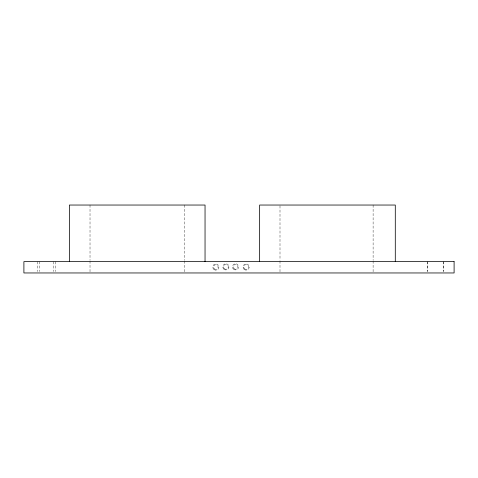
<?xml version="1.0" encoding="UTF-8"?>
<svg xmlns="http://www.w3.org/2000/svg" width="478" height="478" viewBox="0 0 478 478"><rect width="100%" height="100%" fill="white"/><g stroke="black" fill="none" stroke-linecap="round" stroke-linejoin="round"><path stroke-width="0.36" stroke-dasharray="2.39 1.79" d="M443.554 261.639L443.554 271.546M443.351 261.639L443.351 271.546M427.768 261.639L427.768 271.546M427.559 261.639L427.559 271.546M373.109 205.038L373.109 260.271M373.109 261.018L373.109 272.215M280 205.785L280 260.271M280 261.018L280 272.215M184.418 205.038L184.418 260.271M184.418 261.018L184.418 272.215M90.019 205.038L90.019 260.271M90.019 261.018L90.019 272.215M55.597 261.639L55.597 271.546M53.255 261.639L53.255 271.546M39.805 261.639L39.805 271.546M37.463 261.639L37.463 271.546M214.072 269.616A3.095 3.095 0 0 0 218.906 267.298A3.095 3.095 0 0 0 214.479 264.274A3.095 3.095 0 0 0 214.072 269.616M244.383 269.568A3.095 3.095 0 0 0 249.217 267.25A3.095 3.095 0 0 0 244.796 264.226A3.095 3.095 0 0 0 244.383 269.568M233.784 269.401A3.095 3.095 0 0 0 238.618 267.083A3.095 3.095 0 0 0 234.19 264.059A3.095 3.095 0 0 0 233.784 269.401M224.116 269.419A3.095 3.095 0 0 0 228.944 267.1A3.095 3.095 0 0 0 224.523 264.071A3.095 3.095 0 0 0 224.116 269.419M244.796 268.971A2.372 2.372 0 0 0 248.494 267.196A2.372 2.372 0 0 0 245.106 264.878A2.372 2.372 0 0 0 244.796 268.971M234.184 268.815A2.384 2.384 0 0 0 237.907 267.029A2.384 2.384 0 0 0 234.501 264.698A2.384 2.384 0 0 0 234.184 268.815M224.505 268.839A2.396 2.396 0 0 0 228.251 267.047A2.396 2.396 0 0 0 224.821 264.698A2.396 2.396 0 0 0 224.505 268.839M214.508 268.977A2.318 2.318 0 0 0 218.129 267.238A2.318 2.318 0 0 0 214.813 264.973A2.318 2.318 0 0 0 214.508 268.977"/><path stroke-width="0.72" d="M395.294 261.639L395.294 205.038L259.644 205.038L259.644 261.639M205.044 261.639L205.044 205.038L69.394 205.038L69.394 261.639M454.1 261.639L23.9 261.639L23.9 272.962L454.1 272.962L454.1 261.639"/></g></svg>
